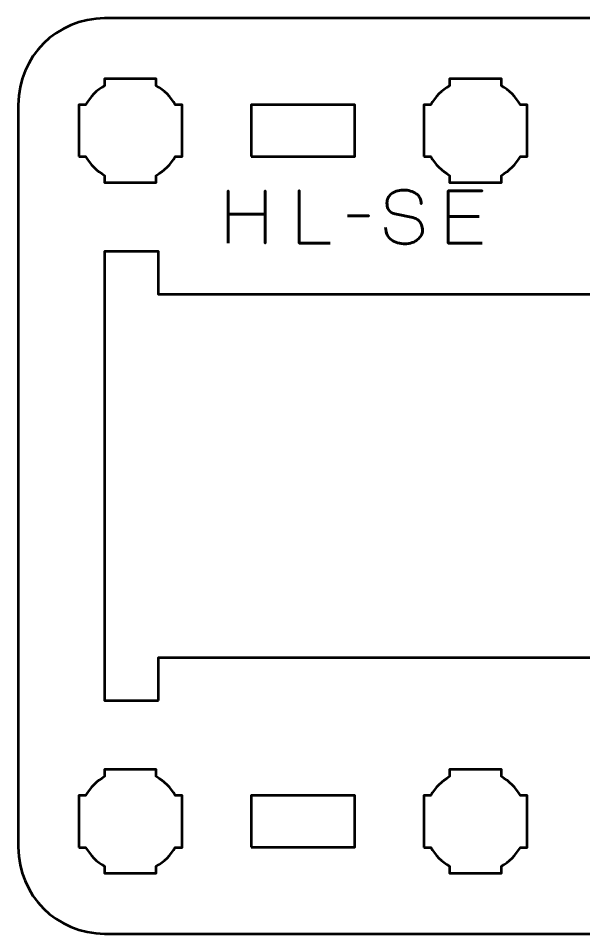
# Model space of a CAD drawing. Header units: centimetres. Extents: x -34.2 to 13.2, y -23.5 to -6.2.
# Drawn here: x -26.15 to -22.87, y -23.5 to -18.2 of the extents above; entities that cross this region are included whole.
import ezdxf

# ---------------------------------------------------------------- set-up
doc = ezdxf.new("R2010")
doc.units = ezdxf.units.CM
doc.header["$MEASUREMENT"] = 0
doc.layers.add('Layer 1', color=7, linetype='Continuous')

msp = doc.modelspace()

# ---------------------------------------------------------------- linework, layer by layer
at = {"layer": 'Layer 1', "lineweight": 53}
for points, knots in [([(-18.85003, -23.00009), (-18.85011, -23.27715), (-19.07318, -23.50003), (-19.35013, -23.50003), (-19.35013, -23.50003), (-22.11672, -23.50003), (-22.88334, -23.50003), (-25.64993, -23.50003), (-25.64993, -23.50003), (-25.92693, -23.50003), (-26.15003, -23.27694), (-26.15003, -22.99994), (-26.15003, -22.99994), (-26.15003, -22.99994), (-26.15003, -18.70008), (-26.15003, -18.70008), (-26.15003, -18.70008), (-26.15003, -18.42295), (-25.92693, -18.19999), (-25.64993, -18.19999), (-25.64993, -18.19999), (-22.88334, -18.19999), (-22.11672, -18.19999), (-19.35013, -18.19999), (-19.35013, -18.19999), (-19.07313, -18.19999), (-18.85003, -18.42308), (-18.85003, -18.70008), (-18.85003, -18.70008), (-18.85003, -18.70008), (-18.85003, -23.00009), (-18.85003, -23.00009)], [0, 0, 0, 0, 0.125, 0.125, 0.125, 0.125, 0.25, 0.25, 0.25, 0.25, 0.375, 0.375, 0.375, 0.375, 0.5, 0.5, 0.5, 0.5, 0.625, 0.625, 0.625, 0.625, 0.75, 0.75, 0.75, 0.75, 0.875, 0.875, 0.875, 0.875, 1, 1, 1, 1]), ([(-25.79998, -19.00008), (-25.79998, -19.00008), (-25.79998, -18.85156), (-25.79998, -18.85156), (-25.79998, -18.85156), (-25.79998, -18.85156), (-25.8, -18.85001), (-25.8, -18.85001), (-25.8, -18.85001), (-25.8, -18.85001), (-25.79998, -18.84846), (-25.79998, -18.84846), (-25.79998, -18.84846), (-25.79998, -18.84846), (-25.79998, -18.70008), (-25.79998, -18.70008), (-25.79998, -18.70008), (-25.79998, -18.70008), (-25.75989, -18.70008), (-25.75989, -18.70008), (-25.75989, -18.70008), (-25.73354, -18.65451), (-25.69554, -18.61653), (-25.64999, -18.59017), (-25.64999, -18.59017), (-25.64999, -18.59017), (-25.64999, -18.55008), (-25.64999, -18.55008), (-25.64999, -18.55008), (-25.64999, -18.55008), (-25.50594, -18.55008), (-25.50594, -18.55008), (-25.50594, -18.55008), (-25.50594, -18.55008), (-25.5, -18.55002), (-25.5, -18.55002), (-25.5, -18.55002), (-25.5, -18.55002), (-25.49406, -18.55008), (-25.49406, -18.55008), (-25.49406, -18.55008), (-25.49406, -18.55008), (-25.34999, -18.55008), (-25.34999, -18.55008), (-25.34999, -18.55008), (-25.34999, -18.55008), (-25.34999, -18.59015), (-25.34999, -18.59015), (-25.34999, -18.59015), (-25.30442, -18.61651), (-25.26643, -18.6545), (-25.24009, -18.70008), (-25.24009, -18.70008), (-25.24009, -18.70008), (-25.19999, -18.70008), (-25.19999, -18.70008), (-25.19999, -18.70008), (-25.19999, -18.70008), (-25.19999, -19.00008), (-25.19999, -19.00008), (-25.19999, -19.00008), (-25.19999, -19.00008), (-25.24018, -19.00008), (-25.24018, -19.00008), (-25.24018, -19.00008), (-25.26652, -19.04558), (-25.30448, -19.08352), (-25.34999, -19.10986), (-25.34999, -19.10986), (-25.34999, -19.10986), (-25.34999, -19.15007), (-25.34999, -19.15007), (-25.34999, -19.15007), (-25.34999, -19.15007), (-25.64999, -19.15007), (-25.64999, -19.15007), (-25.64999, -19.15007), (-25.64999, -19.15007), (-25.64999, -19.10984), (-25.64999, -19.10984), (-25.64999, -19.10984), (-25.69549, -19.0835), (-25.73345, -19.04557), (-25.75979, -19.00008), (-25.75979, -19.00008), (-25.75979, -19.00008), (-25.79998, -19.00008), (-25.79998, -19.00008)], [0, 0, 0, 0, 0.0454545, 0.0454545, 0.0454545, 0.0454545, 0.0909091, 0.0909091, 0.0909091, 0.0909091, 0.1363636, 0.1363636, 0.1363636, 0.1363636, 0.1818182, 0.1818182, 0.1818182, 0.1818182, 0.2272727, 0.2272727, 0.2272727, 0.2272727, 0.2727273, 0.2727273, 0.2727273, 0.2727273, 0.3181818, 0.3181818, 0.3181818, 0.3181818, 0.3636364, 0.3636364, 0.3636364, 0.3636364, 0.4090909, 0.4090909, 0.4090909, 0.4090909, 0.4545455, 0.4545455, 0.4545455, 0.4545455, 0.5, 0.5, 0.5, 0.5, 0.5454545, 0.5454545, 0.5454545, 0.5454545, 0.5909091, 0.5909091, 0.5909091, 0.5909091, 0.6363636, 0.6363636, 0.6363636, 0.6363636, 0.6818182, 0.6818182, 0.6818182, 0.6818182, 0.7272727, 0.7272727, 0.7272727, 0.7272727, 0.7727273, 0.7727273, 0.7727273, 0.7727273, 0.8181818, 0.8181818, 0.8181818, 0.8181818, 0.8636364, 0.8636364, 0.8636364, 0.8636364, 0.9090909, 0.9090909, 0.9090909, 0.9090909, 0.9545455, 0.9545455, 0.9545455, 0.9545455, 1, 1, 1, 1]), ([(-23.79998, -19.00008), (-23.79998, -19.00008), (-23.79998, -18.85156), (-23.79998, -18.85156), (-23.79998, -18.85156), (-23.79998, -18.85156), (-23.8, -18.85001), (-23.8, -18.85001), (-23.8, -18.85001), (-23.8, -18.85001), (-23.79998, -18.84846), (-23.79998, -18.84846), (-23.79998, -18.84846), (-23.79998, -18.84846), (-23.79998, -18.70008), (-23.79998, -18.70008), (-23.79998, -18.70008), (-23.79998, -18.70008), (-23.75989, -18.70008), (-23.75989, -18.70008), (-23.75989, -18.70008), (-23.73354, -18.65451), (-23.69554, -18.61653), (-23.64999, -18.59017), (-23.64999, -18.59017), (-23.64999, -18.59017), (-23.64999, -18.55008), (-23.64999, -18.55008), (-23.64999, -18.55008), (-23.64999, -18.55008), (-23.50594, -18.55008), (-23.50594, -18.55008), (-23.50594, -18.55008), (-23.50594, -18.55008), (-23.5, -18.55002), (-23.5, -18.55002), (-23.5, -18.55002), (-23.5, -18.55002), (-23.49406, -18.55008), (-23.49406, -18.55008), (-23.49406, -18.55008), (-23.49406, -18.55008), (-23.34999, -18.55008), (-23.34999, -18.55008), (-23.34999, -18.55008), (-23.34999, -18.55008), (-23.34999, -18.59015), (-23.34999, -18.59015), (-23.34999, -18.59015), (-23.30442, -18.61651), (-23.26643, -18.6545), (-23.24009, -18.70008), (-23.24009, -18.70008), (-23.24009, -18.70008), (-23.19999, -18.70008), (-23.19999, -18.70008), (-23.19999, -18.70008), (-23.19999, -18.70008), (-23.19999, -19.00008), (-23.19999, -19.00008), (-23.19999, -19.00008), (-23.19999, -19.00008), (-23.24018, -19.00008), (-23.24018, -19.00008), (-23.24018, -19.00008), (-23.26652, -19.04558), (-23.30448, -19.08352), (-23.34999, -19.10986), (-23.34999, -19.10986), (-23.34999, -19.10986), (-23.34999, -19.15007), (-23.34999, -19.15007), (-23.34999, -19.15007), (-23.34999, -19.15007), (-23.64999, -19.15007), (-23.64999, -19.15007), (-23.64999, -19.15007), (-23.64999, -19.15007), (-23.64999, -19.10984), (-23.64999, -19.10984), (-23.64999, -19.10984), (-23.69549, -19.0835), (-23.73345, -19.04557), (-23.75979, -19.00008), (-23.75979, -19.00008), (-23.75979, -19.00008), (-23.79998, -19.00008), (-23.79998, -19.00008)], [0, 0, 0, 0, 0.0454545, 0.0454545, 0.0454545, 0.0454545, 0.0909091, 0.0909091, 0.0909091, 0.0909091, 0.1363636, 0.1363636, 0.1363636, 0.1363636, 0.1818182, 0.1818182, 0.1818182, 0.1818182, 0.2272727, 0.2272727, 0.2272727, 0.2272727, 0.2727273, 0.2727273, 0.2727273, 0.2727273, 0.3181818, 0.3181818, 0.3181818, 0.3181818, 0.3636364, 0.3636364, 0.3636364, 0.3636364, 0.4090909, 0.4090909, 0.4090909, 0.4090909, 0.4545455, 0.4545455, 0.4545455, 0.4545455, 0.5, 0.5, 0.5, 0.5, 0.5454545, 0.5454545, 0.5454545, 0.5454545, 0.5909091, 0.5909091, 0.5909091, 0.5909091, 0.6363636, 0.6363636, 0.6363636, 0.6363636, 0.6818182, 0.6818182, 0.6818182, 0.6818182, 0.7272727, 0.7272727, 0.7272727, 0.7272727, 0.7727273, 0.7727273, 0.7727273, 0.7727273, 0.8181818, 0.8181818, 0.8181818, 0.8181818, 0.8636364, 0.8636364, 0.8636364, 0.8636364, 0.9090909, 0.9090909, 0.9090909, 0.9090909, 0.9545455, 0.9545455, 0.9545455, 0.9545455, 1, 1, 1, 1]), ([(-24.79998, -19.00008), (-24.79998, -19.00008), (-24.79998, -18.70008), (-24.79998, -18.70008), (-24.79998, -18.70008), (-24.79998, -18.70008), (-24.19999, -18.70008), (-24.19999, -18.70008), (-24.19999, -18.70008), (-24.19999, -18.70008), (-24.19999, -19.00008), (-24.19999, -19.00008), (-24.19999, -19.00008), (-24.19999, -19.00008), (-24.79998, -19.00008), (-24.79998, -19.00008)], [0, 0, 0, 0, 0.25, 0.25, 0.25, 0.25, 0.5, 0.5, 0.5, 0.5, 0.75, 0.75, 0.75, 0.75, 1, 1, 1, 1]), ([(-25.33758, -22.15008), (-25.33758, -22.15008), (-25.65009, -22.15008), (-25.65009, -22.15008), (-25.65009, -22.15008), (-25.65009, -21.25109), (-25.65009, -20.44908), (-25.65009, -19.55009), (-25.65009, -19.55009), (-25.65009, -19.55009), (-25.33758, -19.55009), (-25.33758, -19.55009), (-25.33758, -19.55009), (-25.33758, -19.55009), (-25.33758, -19.80001), (-25.33758, -19.80001), (-25.33758, -19.80001), (-22.91881, -19.80001), (-22.06143, -19.80002), (-19.65009, -19.80002), (-19.65009, -19.80002), (-19.65009, -19.80002), (-19.65009, -19.55009), (-19.65009, -19.55009), (-19.65009, -19.55009), (-19.65009, -19.55009), (-19.35008, -19.55009), (-19.35008, -19.55009), (-19.35008, -19.55009), (-19.35008, -20.44824), (-19.35008, -21.25193), (-19.35008, -22.15008), (-19.35008, -22.15008), (-19.35008, -22.15008), (-19.65009, -22.15008), (-19.65009, -22.15008), (-19.65009, -22.15008), (-19.65009, -22.15008), (-19.65009, -21.90001), (-19.65009, -21.90001), (-19.65009, -21.90001), (-22.09154, -21.9), (-22.8789, -21.89999), (-25.33758, -21.9), (-25.33758, -21.9), (-25.33758, -21.9), (-25.33758, -22.15008), (-25.33758, -22.15008)], [0, 0, 0, 0, 0.0833333, 0.0833333, 0.0833333, 0.0833333, 0.1666667, 0.1666667, 0.1666667, 0.1666667, 0.25, 0.25, 0.25, 0.25, 0.3333333, 0.3333333, 0.3333333, 0.3333333, 0.4166667, 0.4166667, 0.4166667, 0.4166667, 0.5, 0.5, 0.5, 0.5, 0.5833333, 0.5833333, 0.5833333, 0.5833333, 0.6666667, 0.6666667, 0.6666667, 0.6666667, 0.75, 0.75, 0.75, 0.75, 0.8333333, 0.8333333, 0.8333333, 0.8333333, 0.9166667, 0.9166667, 0.9166667, 0.9166667, 1, 1, 1, 1]), ([(-25.79998, -23.00008), (-25.79998, -23.00008), (-25.79998, -22.85156), (-25.79998, -22.85156), (-25.79998, -22.85156), (-25.79998, -22.85156), (-25.8, -22.85001), (-25.8, -22.85001), (-25.8, -22.85001), (-25.8, -22.85001), (-25.79998, -22.84846), (-25.79998, -22.84846), (-25.79998, -22.84846), (-25.79998, -22.84846), (-25.79998, -22.70008), (-25.79998, -22.70008), (-25.79998, -22.70008), (-25.79998, -22.70008), (-25.75989, -22.70008), (-25.75989, -22.70008), (-25.75989, -22.70008), (-25.73354, -22.65451), (-25.69554, -22.61653), (-25.64999, -22.59017), (-25.64999, -22.59017), (-25.64999, -22.59017), (-25.64999, -22.55008), (-25.64999, -22.55008), (-25.64999, -22.55008), (-25.64999, -22.55008), (-25.50594, -22.55008), (-25.50594, -22.55008), (-25.50594, -22.55008), (-25.50594, -22.55008), (-25.5, -22.55002), (-25.5, -22.55002), (-25.5, -22.55002), (-25.5, -22.55002), (-25.49406, -22.55008), (-25.49406, -22.55008), (-25.49406, -22.55008), (-25.49406, -22.55008), (-25.34999, -22.55008), (-25.34999, -22.55008), (-25.34999, -22.55008), (-25.34999, -22.55008), (-25.34999, -22.59015), (-25.34999, -22.59015), (-25.34999, -22.59015), (-25.30442, -22.61651), (-25.26643, -22.6545), (-25.24009, -22.70008), (-25.24009, -22.70008), (-25.24009, -22.70008), (-25.19999, -22.70008), (-25.19999, -22.70008), (-25.19999, -22.70008), (-25.19999, -22.70008), (-25.19999, -23.00008), (-25.19999, -23.00008), (-25.19999, -23.00008), (-25.19999, -23.00008), (-25.24018, -23.00008), (-25.24018, -23.00008), (-25.24018, -23.00008), (-25.26652, -23.04558), (-25.30448, -23.08352), (-25.34999, -23.10986), (-25.34999, -23.10986), (-25.34999, -23.10986), (-25.34999, -23.15007), (-25.34999, -23.15007), (-25.34999, -23.15007), (-25.34999, -23.15007), (-25.64999, -23.15007), (-25.64999, -23.15007), (-25.64999, -23.15007), (-25.64999, -23.15007), (-25.64999, -23.10984), (-25.64999, -23.10984), (-25.64999, -23.10984), (-25.69549, -23.0835), (-25.73345, -23.04557), (-25.75979, -23.00008), (-25.75979, -23.00008), (-25.75979, -23.00008), (-25.79998, -23.00008), (-25.79998, -23.00008)], [0, 0, 0, 0, 0.0454545, 0.0454545, 0.0454545, 0.0454545, 0.0909091, 0.0909091, 0.0909091, 0.0909091, 0.1363636, 0.1363636, 0.1363636, 0.1363636, 0.1818182, 0.1818182, 0.1818182, 0.1818182, 0.2272727, 0.2272727, 0.2272727, 0.2272727, 0.2727273, 0.2727273, 0.2727273, 0.2727273, 0.3181818, 0.3181818, 0.3181818, 0.3181818, 0.3636364, 0.3636364, 0.3636364, 0.3636364, 0.4090909, 0.4090909, 0.4090909, 0.4090909, 0.4545455, 0.4545455, 0.4545455, 0.4545455, 0.5, 0.5, 0.5, 0.5, 0.5454545, 0.5454545, 0.5454545, 0.5454545, 0.5909091, 0.5909091, 0.5909091, 0.5909091, 0.6363636, 0.6363636, 0.6363636, 0.6363636, 0.6818182, 0.6818182, 0.6818182, 0.6818182, 0.7272727, 0.7272727, 0.7272727, 0.7272727, 0.7727273, 0.7727273, 0.7727273, 0.7727273, 0.8181818, 0.8181818, 0.8181818, 0.8181818, 0.8636364, 0.8636364, 0.8636364, 0.8636364, 0.9090909, 0.9090909, 0.9090909, 0.9090909, 0.9545455, 0.9545455, 0.9545455, 0.9545455, 1, 1, 1, 1]), ([(-23.79998, -23.00008), (-23.79998, -23.00008), (-23.79998, -22.85156), (-23.79998, -22.85156), (-23.79998, -22.85156), (-23.79998, -22.85156), (-23.8, -22.85001), (-23.8, -22.85001), (-23.8, -22.85001), (-23.8, -22.85001), (-23.79998, -22.84846), (-23.79998, -22.84846), (-23.79998, -22.84846), (-23.79998, -22.84846), (-23.79998, -22.70008), (-23.79998, -22.70008), (-23.79998, -22.70008), (-23.79998, -22.70008), (-23.75989, -22.70008), (-23.75989, -22.70008), (-23.75989, -22.70008), (-23.73354, -22.65451), (-23.69554, -22.61653), (-23.64999, -22.59017), (-23.64999, -22.59017), (-23.64999, -22.59017), (-23.64999, -22.55008), (-23.64999, -22.55008), (-23.64999, -22.55008), (-23.64999, -22.55008), (-23.50594, -22.55008), (-23.50594, -22.55008), (-23.50594, -22.55008), (-23.50594, -22.55008), (-23.5, -22.55002), (-23.5, -22.55002), (-23.5, -22.55002), (-23.5, -22.55002), (-23.49406, -22.55008), (-23.49406, -22.55008), (-23.49406, -22.55008), (-23.49406, -22.55008), (-23.34999, -22.55008), (-23.34999, -22.55008), (-23.34999, -22.55008), (-23.34999, -22.55008), (-23.34999, -22.59015), (-23.34999, -22.59015), (-23.34999, -22.59015), (-23.30442, -22.61651), (-23.26643, -22.6545), (-23.24009, -22.70008), (-23.24009, -22.70008), (-23.24009, -22.70008), (-23.19999, -22.70008), (-23.19999, -22.70008), (-23.19999, -22.70008), (-23.19999, -22.70008), (-23.19999, -23.00008), (-23.19999, -23.00008), (-23.19999, -23.00008), (-23.19999, -23.00008), (-23.24018, -23.00008), (-23.24018, -23.00008), (-23.24018, -23.00008), (-23.26652, -23.04558), (-23.30448, -23.08352), (-23.34999, -23.10986), (-23.34999, -23.10986), (-23.34999, -23.10986), (-23.34999, -23.15007), (-23.34999, -23.15007), (-23.34999, -23.15007), (-23.34999, -23.15007), (-23.64999, -23.15007), (-23.64999, -23.15007), (-23.64999, -23.15007), (-23.64999, -23.15007), (-23.64999, -23.10984), (-23.64999, -23.10984), (-23.64999, -23.10984), (-23.69549, -23.0835), (-23.73345, -23.04557), (-23.75979, -23.00008), (-23.75979, -23.00008), (-23.75979, -23.00008), (-23.79998, -23.00008), (-23.79998, -23.00008)], [0, 0, 0, 0, 0.0454545, 0.0454545, 0.0454545, 0.0454545, 0.0909091, 0.0909091, 0.0909091, 0.0909091, 0.1363636, 0.1363636, 0.1363636, 0.1363636, 0.1818182, 0.1818182, 0.1818182, 0.1818182, 0.2272727, 0.2272727, 0.2272727, 0.2272727, 0.2727273, 0.2727273, 0.2727273, 0.2727273, 0.3181818, 0.3181818, 0.3181818, 0.3181818, 0.3636364, 0.3636364, 0.3636364, 0.3636364, 0.4090909, 0.4090909, 0.4090909, 0.4090909, 0.4545455, 0.4545455, 0.4545455, 0.4545455, 0.5, 0.5, 0.5, 0.5, 0.5454545, 0.5454545, 0.5454545, 0.5454545, 0.5909091, 0.5909091, 0.5909091, 0.5909091, 0.6363636, 0.6363636, 0.6363636, 0.6363636, 0.6818182, 0.6818182, 0.6818182, 0.6818182, 0.7272727, 0.7272727, 0.7272727, 0.7272727, 0.7727273, 0.7727273, 0.7727273, 0.7727273, 0.8181818, 0.8181818, 0.8181818, 0.8181818, 0.8636364, 0.8636364, 0.8636364, 0.8636364, 0.9090909, 0.9090909, 0.9090909, 0.9090909, 0.9545455, 0.9545455, 0.9545455, 0.9545455, 1, 1, 1, 1]), ([(-24.79998, -22.99994), (-24.79998, -22.99994), (-24.79998, -22.69993), (-24.79998, -22.69993), (-24.79998, -22.69993), (-24.79998, -22.69993), (-24.19999, -22.69993), (-24.19999, -22.69993), (-24.19999, -22.69993), (-24.19999, -22.69993), (-24.19999, -22.99994), (-24.19999, -22.99994), (-24.19999, -22.99994), (-24.19999, -22.99994), (-24.79998, -22.99994), (-24.79998, -22.99994)], [0, 0, 0, 0, 0.25, 0.25, 0.25, 0.25, 0.5, 0.5, 0.5, 0.5, 0.75, 0.75, 0.75, 0.75, 1, 1, 1, 1])]:
    msp.add_open_spline(points, degree=3, knots=knots, dxfattribs=at)
at = {"layer": 'Layer 1', "color": 5, "lineweight": 53}
for points, knots in [([(-24.93449, -19.50285), (-24.93449, -19.50285), (-24.93449, -19.33394), (-24.93449, -19.33394), (-24.93449, -19.33394), (-24.93449, -19.33394), (-24.71902, -19.33394), (-24.71902, -19.33394), (-24.71902, -19.33394), (-24.71902, -19.33394), (-24.71902, -19.50285), (-24.71902, -19.50285), (-24.71902, -19.50285), (-24.71902, -19.50285), (-24.71902, -19.19805), (-24.71902, -19.19805), (-24.71902, -19.19805), (-24.71902, -19.19805), (-24.71902, -19.33394), (-24.71902, -19.33394), (-24.71902, -19.33394), (-24.71902, -19.33394), (-24.93449, -19.33394), (-24.93449, -19.33394), (-24.93449, -19.33394), (-24.93449, -19.33394), (-24.93449, -19.19805), (-24.93449, -19.19805), (-24.93449, -19.19805), (-24.93449, -19.19805), (-24.93449, -19.50285), (-24.93449, -19.50285)], [0, 0, 0, 0, 0.125, 0.125, 0.125, 0.125, 0.25, 0.25, 0.25, 0.25, 0.375, 0.375, 0.375, 0.375, 0.5, 0.5, 0.5, 0.5, 0.625, 0.625, 0.625, 0.625, 0.75, 0.75, 0.75, 0.75, 0.875, 0.875, 0.875, 0.875, 1, 1, 1, 1]), ([(-24.3431, -19.50285), (-24.3431, -19.50285), (-24.52132, -19.50285), (-24.52132, -19.50285), (-24.52132, -19.50285), (-24.52132, -19.50285), (-24.52132, -19.19763), (-24.52132, -19.19763), (-24.52132, -19.19763), (-24.52132, -19.19763), (-24.52132, -19.50285), (-24.52132, -19.50285), (-24.52132, -19.50285), (-24.52132, -19.50285), (-24.3431, -19.50285), (-24.3431, -19.50285)], [0, 0, 0, 0, 0.25, 0.25, 0.25, 0.25, 0.5, 0.5, 0.5, 0.5, 0.75, 0.75, 0.75, 0.75, 1, 1, 1, 1]), ([(-24.02095, -19.41056), (-24.02081, -19.42743), (-24.01785, -19.44189), (-24.01192, -19.45396), (-24.01192, -19.45396), (-24.00606, -19.46595), (-23.99788, -19.47576), (-23.98758, -19.48338), (-23.98758, -19.48338), (-23.97721, -19.49093), (-23.96528, -19.4965), (-23.95181, -19.5001), (-23.95181, -19.5001), (-23.9384, -19.50363), (-23.92401, -19.50539), (-23.90877, -19.50539), (-23.90877, -19.50539), (-23.89339, -19.50532), (-23.87956, -19.50306), (-23.86721, -19.49876), (-23.86721, -19.49876), (-23.85493, -19.49445), (-23.84442, -19.48867), (-23.8356, -19.4814), (-23.8356, -19.4814), (-23.82685, -19.47413), (-23.82008, -19.46602), (-23.81528, -19.45699), (-23.81528, -19.45699), (-23.81048, -19.44796), (-23.80794, -19.43872), (-23.80759, -19.42919), (-23.80759, -19.42919), (-23.80717, -19.4167), (-23.809, -19.40527), (-23.81302, -19.39497), (-23.81302, -19.39497), (-23.81705, -19.38467), (-23.82326, -19.37606), (-23.83165, -19.36901), (-23.83165, -19.36901), (-23.83998, -19.36195), (-23.85049, -19.35701), (-23.86305, -19.35426), (-23.86305, -19.35426), (-23.86305, -19.35426), (-23.96676, -19.33182), (-23.96676, -19.33182), (-23.96676, -19.33182), (-23.9765, -19.32978), (-23.9849, -19.32632), (-23.99181, -19.32152), (-23.99181, -19.32152), (-23.99873, -19.31666), (-24.00409, -19.30995), (-24.00776, -19.30134), (-24.00776, -19.30134), (-24.01143, -19.29281), (-24.01333, -19.28194), (-24.01333, -19.26875), (-24.01333, -19.26875), (-24.01333, -19.25873), (-24.01128, -19.24928), (-24.00712, -19.24039), (-24.00712, -19.24039), (-24.00303, -19.2315), (-23.99696, -19.22366), (-23.98899, -19.21675), (-23.98899, -19.21675), (-23.98102, -19.20991), (-23.97114, -19.20454), (-23.95943, -19.20066), (-23.95943, -19.20066), (-23.94764, -19.19671), (-23.93417, -19.19474), (-23.91893, -19.19467), (-23.91893, -19.19467), (-23.90362, -19.19467), (-23.88958, -19.19643), (-23.87674, -19.19996), (-23.87674, -19.19996), (-23.86397, -19.20349), (-23.85289, -19.20857), (-23.84358, -19.21534), (-23.84358, -19.21534), (-23.83426, -19.22211), (-23.82707, -19.23044), (-23.82213, -19.24017), (-23.82213, -19.24017), (-23.81719, -19.24998), (-23.81486, -19.2612), (-23.81521, -19.27383), (-23.81521, -19.27383), (-23.81486, -19.2612), (-23.81719, -19.24998), (-23.82213, -19.24017), (-23.82213, -19.24017), (-23.82707, -19.23044), (-23.83426, -19.22211), (-23.84358, -19.21534), (-23.84358, -19.21534), (-23.85289, -19.20857), (-23.86397, -19.20349), (-23.87674, -19.19996), (-23.87674, -19.19996), (-23.88958, -19.19643), (-23.90362, -19.19467), (-23.91893, -19.19467), (-23.91893, -19.19467), (-23.93417, -19.19474), (-23.94764, -19.19671), (-23.95943, -19.20066), (-23.95943, -19.20066), (-23.97114, -19.20454), (-23.98102, -19.20991), (-23.98899, -19.21675), (-23.98899, -19.21675), (-23.99696, -19.22366), (-24.00303, -19.2315), (-24.00712, -19.24039), (-24.00712, -19.24039), (-24.01128, -19.24928), (-24.01333, -19.25873), (-24.01333, -19.26875), (-24.01333, -19.26875), (-24.01333, -19.28194), (-24.0115, -19.29281), (-24.00797, -19.30127), (-24.00797, -19.30127), (-24.00437, -19.30981), (-23.99908, -19.31644), (-23.99216, -19.32131), (-23.99216, -19.32131), (-23.98525, -19.32611), (-23.97678, -19.32964), (-23.96676, -19.33182), (-23.96676, -19.33182), (-23.96676, -19.33182), (-23.86305, -19.35426), (-23.86305, -19.35426), (-23.86305, -19.35426), (-23.85021, -19.35701), (-23.83962, -19.36195), (-23.8313, -19.36901), (-23.8313, -19.36901), (-23.8229, -19.37606), (-23.81676, -19.38467), (-23.81281, -19.39497), (-23.81281, -19.39497), (-23.80893, -19.40527), (-23.80717, -19.4167), (-23.80759, -19.42919), (-23.80759, -19.42919), (-23.80794, -19.43872), (-23.81048, -19.44796), (-23.81528, -19.45699), (-23.81528, -19.45699), (-23.82008, -19.46602), (-23.82685, -19.47413), (-23.8356, -19.4814), (-23.8356, -19.4814), (-23.84442, -19.48867), (-23.85493, -19.49445), (-23.86721, -19.49876), (-23.86721, -19.49876), (-23.87956, -19.50306), (-23.89339, -19.50532), (-23.90877, -19.50539), (-23.90877, -19.50539), (-23.92401, -19.50539), (-23.9384, -19.50363), (-23.95181, -19.5001), (-23.95181, -19.5001), (-23.96528, -19.4965), (-23.97721, -19.49093), (-23.98758, -19.48338), (-23.98758, -19.48338), (-23.99788, -19.47576), (-24.00606, -19.46595), (-24.01192, -19.45396), (-24.01192, -19.45396), (-24.01785, -19.44189), (-24.02081, -19.42743), (-24.02095, -19.41056)], [0, 0, 0, 0, 0.0217391, 0.0217391, 0.0217391, 0.0217391, 0.0434783, 0.0434783, 0.0434783, 0.0434783, 0.0652174, 0.0652174, 0.0652174, 0.0652174, 0.0869565, 0.0869565, 0.0869565, 0.0869565, 0.1086957, 0.1086957, 0.1086957, 0.1086957, 0.1304348, 0.1304348, 0.1304348, 0.1304348, 0.1521739, 0.1521739, 0.1521739, 0.1521739, 0.173913, 0.173913, 0.173913, 0.173913, 0.1956522, 0.1956522, 0.1956522, 0.1956522, 0.2173913, 0.2173913, 0.2173913, 0.2173913, 0.2391304, 0.2391304, 0.2391304, 0.2391304, 0.2608696, 0.2608696, 0.2608696, 0.2608696, 0.2826087, 0.2826087, 0.2826087, 0.2826087, 0.3043478, 0.3043478, 0.3043478, 0.3043478, 0.326087, 0.326087, 0.326087, 0.326087, 0.3478261, 0.3478261, 0.3478261, 0.3478261, 0.3695652, 0.3695652, 0.3695652, 0.3695652, 0.3913043, 0.3913043, 0.3913043, 0.3913043, 0.4130435, 0.4130435, 0.4130435, 0.4130435, 0.4347826, 0.4347826, 0.4347826, 0.4347826, 0.4565217, 0.4565217, 0.4565217, 0.4565217, 0.4782609, 0.4782609, 0.4782609, 0.4782609, 0.5, 0.5, 0.5, 0.5, 0.5217391, 0.5217391, 0.5217391, 0.5217391, 0.5434783, 0.5434783, 0.5434783, 0.5434783, 0.5652174, 0.5652174, 0.5652174, 0.5652174, 0.5869565, 0.5869565, 0.5869565, 0.5869565, 0.6086957, 0.6086957, 0.6086957, 0.6086957, 0.6304348, 0.6304348, 0.6304348, 0.6304348, 0.6521739, 0.6521739, 0.6521739, 0.6521739, 0.673913, 0.673913, 0.673913, 0.673913, 0.6956522, 0.6956522, 0.6956522, 0.6956522, 0.7173913, 0.7173913, 0.7173913, 0.7173913, 0.7391304, 0.7391304, 0.7391304, 0.7391304, 0.7608696, 0.7608696, 0.7608696, 0.7608696, 0.7826087, 0.7826087, 0.7826087, 0.7826087, 0.8043478, 0.8043478, 0.8043478, 0.8043478, 0.826087, 0.826087, 0.826087, 0.826087, 0.8478261, 0.8478261, 0.8478261, 0.8478261, 0.8695652, 0.8695652, 0.8695652, 0.8695652, 0.8913043, 0.8913043, 0.8913043, 0.8913043, 0.9130435, 0.9130435, 0.9130435, 0.9130435, 0.9347826, 0.9347826, 0.9347826, 0.9347826, 0.9565217, 0.9565217, 0.9565217, 0.9565217, 0.9782609, 0.9782609, 0.9782609, 0.9782609, 1, 1, 1, 1]), ([(-23.46173, -19.50285), (-23.46173, -19.50285), (-23.659, -19.50285), (-23.659, -19.50285), (-23.659, -19.50285), (-23.659, -19.50285), (-23.659, -19.19932), (-23.659, -19.19932), (-23.659, -19.19932), (-23.659, -19.19932), (-23.46173, -19.19932), (-23.46173, -19.19932), (-23.46173, -19.19932), (-23.46173, -19.19932), (-23.659, -19.19932), (-23.659, -19.19932), (-23.659, -19.19932), (-23.659, -19.19932), (-23.659, -19.50285), (-23.659, -19.50285), (-23.659, -19.50285), (-23.659, -19.50285), (-23.46173, -19.50285), (-23.46173, -19.50285)], [0, 0, 0, 0, 0.1666667, 0.1666667, 0.1666667, 0.1666667, 0.3333333, 0.3333333, 0.3333333, 0.3333333, 0.5, 0.5, 0.5, 0.5, 0.6666667, 0.6666667, 0.6666667, 0.6666667, 0.8333333, 0.8333333, 0.8333333, 0.8333333, 1, 1, 1, 1]), ([(-24.24108, -19.34325), (-24.24108, -19.34325), (-24.11789, -19.34325), (-24.11789, -19.34325), (-24.11789, -19.34325), (-24.11789, -19.34325), (-24.24108, -19.34325), (-24.24108, -19.34325)], [0, 0, 0, 0, 0.5, 0.5, 0.5, 0.5, 1, 1, 1, 1]), ([(-23.47866, -19.34664), (-23.47866, -19.34664), (-23.659, -19.34664), (-23.659, -19.34664), (-23.659, -19.34664), (-23.659, -19.34664), (-23.47866, -19.34664), (-23.47866, -19.34664)], [0, 0, 0, 0, 0.5, 0.5, 0.5, 0.5, 1, 1, 1, 1])]:
    msp.add_open_spline(points, degree=3, knots=knots, dxfattribs=at)

doc.saveas('drawing.dxf')
